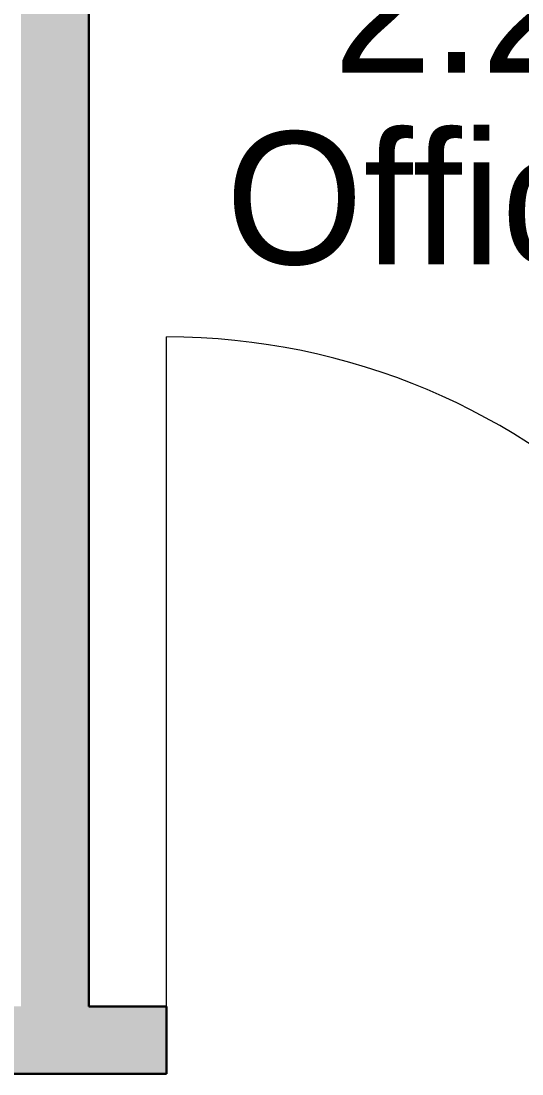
# Model space of a CAD drawing. Header units: millimetres. Extents: x 155927 to 295199, y -4084 to 97293.
# Drawn here: x 225230 to 225986, y 29806 to 31394 of the extents above; entities that cross this region are included whole.
import ezdxf

# ---------------------------------------------------------------- set-up
doc = ezdxf.new("R2010")
doc.units = ezdxf.units.MM
doc.header["$MEASUREMENT"] = 0
for name, color, linetype, lineweight in [('A-AREA-IDEN', 7, 'CONTINUOUS', 9), ('A-DOOR', 4, 'CONTINUOUS', 9), ('A-WALL-PATT', 7, 'CONTINUOUS', 9), ('I-WALL', 7, 'CONTINUOUS', 9)]:
    doc.layers.add(name, color=color, linetype=linetype, lineweight=lineweight)
doc.styles.add('Century Gothic', font='GOTHIC.TTF', dxfattribs={"height": 200})

msp = doc.modelspace()

# ---------------------------------------------------------------- hatches: boundary and pattern name
at = {"layer": 'A-WALL-PATT'}
msp.add_hatch(color=256, dxfattribs=at).paths.add_polyline_path([(225229.9, 29907.6), (225331.9, 29907.6), (225331.9, 33857.9), (225229.9, 33857.9), (225229.9, 30111.4)], flags=0)
h = msp.add_hatch(color=256, dxfattribs=at)
h.paths.add_polyline_path([(230723.8, 29805.6), (230738.8, 29805.6), (230738.8, 29907.6), (229114.4, 29907.6), (229114.4, 29805.6), (230378.1, 29805.6)], flags=0)
h.paths.add_polyline_path([(228104.4, 29805.6), (228104.4, 29907.6), (226459.4, 29907.6), (226459.4, 29805.6), (227976.8, 29805.6)], flags=0)
h.paths.add_polyline_path([(225449.4, 29805.6), (225449.4, 29907.6), (223835.5, 29907.6), (223835.5, 29805.6), (224975.1, 29805.6)], flags=0)
h.paths.add_polyline_path([(221478.5, 29805.6), (221478.5, 29907.6), (220099.2, 29907.6), (220099.2, 29805.6), (220172.3, 29805.6)], flags=0)
h.paths.add_polyline_path([(222488.5, 29805.6), (222825.5, 29805.6), (222825.5, 29907.6), (222488.5, 29907.6)], flags=0)

# ---------------------------------------------------------------- linework, layer by layer
at = {"layer": 'A-DOOR'}
msp.add_line((225449.4, 29907.6), (225449.4, 30917.6), dxfattribs=at)
msp.add_arc((225449.4, 29907.6), 1010, 0, 90, dxfattribs=at)
at = {"layer": 'I-WALL', "lineweight": 30}
for p, q in [((225331.9, 29907.6), (225331.9, 33857.9)), ((225449.4, 29907.6), (225331.9, 29907.6)), ((225449.4, 29805.6), (225449.4, 29907.6)), ((223835.5, 29805.6), (225449.4, 29805.6))]:
    msp.add_line(p, q, dxfattribs=at)

# ---------------------------------------------------------------- texts
at = {"layer": 'A-AREA-IDEN', "style": 'Century Gothic'}
for s, p in [('2.20', (225701, 31316.3)), ('Office', (225538.3, 31027.4))]:
    msp.add_text(s, height=200, dxfattribs=at).set_placement(p)

doc.saveas('drawing.dxf')
